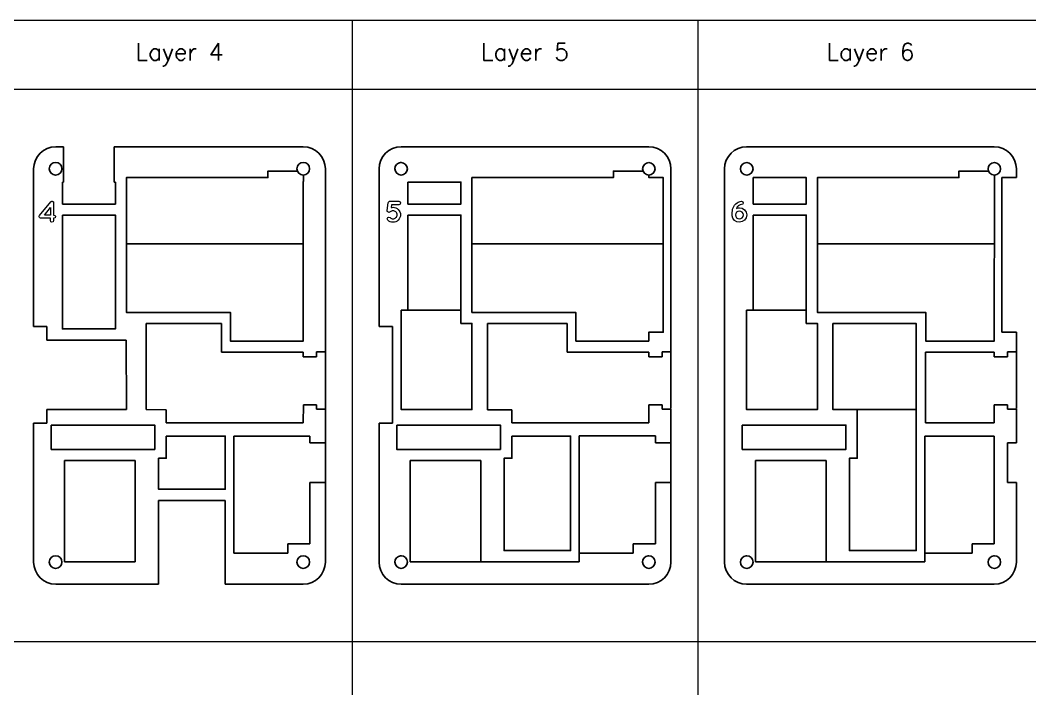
# Model space of a CAD drawing. Header units: millimetres. Extents: x -1309 to 1857, y -1546 to 39.
# Drawn here: x 331.2 to 559.5, y -151.3 to 0 of the extents above; entities that cross this region are included whole.
import ezdxf

# ---------------------------------------------------------------- set-up
doc = ezdxf.new("R2010")
doc.units = ezdxf.units.MM
doc.header["$LTSCALE"] = 0.5
doc.layers.get('0').update_dxf_attribs({"lineweight": 18})
for name, color, linetype in [('Cutting', 102, 'Continuous'), ('Etching', 10, 'Continuous'), ('Material entfernen', 2, 'Continuous')]:
    doc.layers.add(name, color=color, linetype=linetype)
doc.styles.add('Annotative', font='romans.shx')

# ---------------------------------------------------------------- blocks, each defined once
blk = doc.blocks.new('block 12')
at = {"layer": 'Etching', "color": 1, "lineweight": 9, "true_color": 0xff0000}
blk.add_lwpolyline([(47.96, 255.02), (46.61, 255.02), (47.96, 256.69), (47.96, 255.02)], dxfattribs=at)
blk.add_open_spline([(48.77, 255.02), (48.77, 255.02), (48.7, 255.02), (48.7, 255.02), (48.7, 255.02), (48.7, 257.76), (48.7, 257.76), (48.7, 257.76), (48.7, 257.77), (48.7, 257.78), (48.7, 257.79), (48.69, 257.8), (48.69, 257.81), (48.69, 257.83), (48.69, 257.84), (48.69, 257.85), (48.69, 257.86), (48.68, 257.87), (48.68, 257.88), (48.67, 257.9), (48.67, 257.91), (48.67, 257.92), (48.66, 257.93), (48.65, 257.94), (48.65, 257.95), (48.64, 257.97), (48.63, 257.97), (48.63, 257.98), (48.62, 257.99), (48.61, 258), (48.61, 258.01), (48.6, 258.02), (48.59, 258.02), (48.58, 258.04), (48.58, 258.04), (48.57, 258.05), (48.56, 258.05), (48.56, 258.06), (48.55, 258.06), (48.55, 258.06), (48.54, 258.06), (48.53, 258.07), (48.52, 258.08), (48.51, 258.08), (48.5, 258.09), (48.48, 258.1), (48.48, 258.1), (48.46, 258.11), (48.46, 258.11), (48.44, 258.12), (48.42, 258.12), (48.42, 258.12), (48.4, 258.12), (48.4, 258.12), (48.38, 258.13), (48.38, 258.13), (48.36, 258.13), (48.34, 258.13), (48.34, 258.13), (48.34, 258.13), (48.33, 258.13), (48.32, 258.13), (48.32, 258.13), (48.32, 258.13), (48.3, 258.13), (48.28, 258.13), (48.27, 258.13), (48.26, 258.12), (48.25, 258.12), (48.24, 258.12), (48.22, 258.12), (48.21, 258.12), (48.2, 258.11), (48.19, 258.11), (48.18, 258.1), (48.17, 258.09), (48.15, 258.09), (48.15, 258.08), (48.13, 258.08), (48.13, 258.07), (48.11, 258.06), (48.1, 258.06), (48.1, 258.05), (48.09, 258.04), (48.07, 258.04), (48.06, 258.02), (48.06, 258.02), (48.05, 258.01), (48.04, 258), (48.04, 257.99), (48.04, 257.99), (48.04, 257.99), (45.53, 254.88), (45.53, 254.88), (45.4, 254.72), (45.42, 254.49), (45.59, 254.36), (45.66, 254.3), (45.74, 254.28), (45.82, 254.28), (45.82, 254.28), (45.83, 254.28), (45.83, 254.28), (45.83, 254.28), (45.84, 254.28), (45.84, 254.28), (45.84, 254.28), (47.96, 254.28), (47.96, 254.28), (47.96, 254.28), (47.96, 253.76), (47.96, 253.76), (47.96, 253.55), (48.12, 253.39), (48.33, 253.39), (48.54, 253.39), (48.7, 253.55), (48.7, 253.76), (48.7, 253.76), (48.7, 254.28), (48.7, 254.28), (48.7, 254.28), (48.77, 254.28), (48.77, 254.28), (48.98, 254.28), (49.15, 254.44), (49.15, 254.65), (49.15, 254.85), (48.98, 255.02), (48.77, 255.02)], degree=3, knots=[0, 0, 0, 0, 1, 1, 1, 2, 2, 2, 3, 3, 3, 4, 4, 4, 5, 5, 5, 6, 6, 6, 7, 7, 7, 8, 8, 8, 9, 9, 9, 10, 10, 10, 11, 11, 11, 12, 12, 12, 13, 13, 13, 14, 14, 14, 15, 15, 15, 16, 16, 16, 17, 17, 17, 18, 18, 18, 19, 19, 19, 20, 20, 20, 21, 21, 21, 22, 22, 22, 23, 23, 23, 24, 24, 24, 25, 25, 25, 26, 26, 26, 27, 27, 27, 28, 28, 28, 29, 29, 29, 30, 30, 30, 31, 31, 31, 32, 32, 32, 33, 33, 33, 34, 34, 34, 35, 35, 35, 36, 36, 36, 37, 37, 37, 38, 38, 38, 39, 39, 39, 40, 40, 40, 41, 41, 41, 42, 42, 42, 43, 43, 43, 43], dxfattribs=at)
blk = doc.blocks.new('block 13')
at = {"layer": 'Etching', "color": 1, "lineweight": 9, "true_color": 0xff0000}
blk.add_open_spline([(115.33, 256.76), (115.19, 256.76), (115.03, 256.74), (114.88, 256.69), (114.88, 256.69), (114.96, 257.36), (114.96, 257.36), (114.96, 257.36), (116.63, 257.36), (116.63, 257.36), (116.84, 257.36), (117.01, 257.54), (117.01, 257.74), (117.01, 257.96), (116.84, 258.13), (116.63, 258.13), (116.63, 258.13), (114.63, 258.13), (114.63, 258.13), (114.56, 258.13), (114.51, 258.12), (114.45, 258.09), (114.45, 258.08), (114.44, 258.08), (114.43, 258.08), (114.43, 258.07), (114.42, 258.07), (114.41, 258.06), (114.32, 258), (114.26, 257.91), (114.24, 257.79), (114.24, 257.79), (114.03, 256.04), (114.03, 256.04), (114.03, 256), (114.03, 255.96), (114.03, 255.92), (114.03, 255.92), (114.04, 255.92), (114.04, 255.91), (114.04, 255.9), (114.05, 255.88), (114.05, 255.86), (114.05, 255.85), (114.06, 255.84), (114.06, 255.83), (114.07, 255.83), (114.07, 255.82), (114.07, 255.81), (114.09, 255.78), (114.12, 255.75), (114.14, 255.72), (114.29, 255.57), (114.53, 255.57), (114.68, 255.72), (114.86, 255.9), (115.1, 255.98), (115.33, 255.98), (115.57, 255.98), (115.8, 255.9), (115.98, 255.72), (116.16, 255.54), (116.25, 255.31), (116.25, 255.07), (116.25, 254.84), (116.15, 254.6), (115.98, 254.43), (115.8, 254.24), (115.56, 254.15), (115.33, 254.15), (115.09, 254.15), (114.86, 254.24), (114.68, 254.43), (114.53, 254.57), (114.28, 254.57), (114.14, 254.43), (113.99, 254.27), (113.99, 254.03), (114.14, 253.88), (114.46, 253.55), (114.9, 253.39), (115.32, 253.39), (115.32, 253.39), (115.32, 253.39), (115.33, 253.39), (115.76, 253.39), (116.19, 253.55), (116.52, 253.88), (116.84, 254.21), (117.01, 254.64), (117.01, 255.07), (117.01, 255.5), (116.85, 255.94), (116.52, 256.26), (116.19, 256.59), (115.76, 256.76), (115.33, 256.76)], degree=3, knots=[0, 0, 0, 0, 1, 1, 1, 2, 2, 2, 3, 3, 3, 4, 4, 4, 5, 5, 5, 6, 6, 6, 7, 7, 7, 8, 8, 8, 9, 9, 9, 10, 10, 10, 11, 11, 11, 12, 12, 12, 13, 13, 13, 14, 14, 14, 15, 15, 15, 16, 16, 16, 17, 17, 17, 18, 18, 18, 19, 19, 19, 20, 20, 20, 21, 21, 21, 22, 22, 22, 23, 23, 23, 24, 24, 24, 25, 25, 25, 26, 26, 26, 27, 27, 27, 28, 28, 28, 29, 29, 29, 30, 30, 30, 31, 31, 31, 32, 32, 32, 32], dxfattribs=at)
blk = doc.blocks.new('block 9')
at = {"layer": 'Etching', "color": 1, "lineweight": 9, "true_color": 0xff0000}
for points, knots in [([(183.51, 256.67), (183.28, 256.67), (183.06, 256.62), (182.86, 256.53), (182.89, 256.59), (182.91, 256.65), (182.95, 256.71), (183.06, 256.91), (183.21, 257.07), (183.37, 257.18), (183.55, 257.29), (183.75, 257.36), (184.01, 257.37), (184.22, 257.39), (184.38, 257.56), (184.38, 257.76), (184.36, 257.97), (184.19, 258.13), (183.98, 258.12), (183.6, 258.11), (183.25, 257.99), (182.97, 257.81), (182.54, 257.52), (182.26, 257.09), (182.09, 256.65), (181.92, 256.2), (181.86, 255.71), (181.86, 255.26), (181.86, 255.13), (181.86, 255), (181.87, 254.87), (181.88, 254.87), (181.88, 254.87), (181.88, 254.86), (181.96, 254.03), (182.66, 253.39), (183.51, 253.39), (184.42, 253.39), (185.16, 254.12), (185.16, 255.03), (185.16, 255.94), (184.42, 256.67), (183.51, 256.67)], [0, 0, 0, 0, 1, 1, 1, 2, 2, 2, 3, 3, 3, 4, 4, 4, 5, 5, 5, 6, 6, 6, 7, 7, 7, 8, 8, 8, 9, 9, 9, 10, 10, 10, 11, 11, 11, 12, 12, 12, 13, 13, 13, 14, 14, 14, 14]), ([(183.51, 254.14), (183.02, 254.14), (182.62, 254.53), (182.62, 255.03), (182.62, 255.52), (183.02, 255.92), (183.51, 255.92), (184, 255.92), (184.4, 255.52), (184.4, 255.03), (184.4, 254.53), (184, 254.14), (183.51, 254.14)], [0, 0, 0, 0, 1, 1, 1, 2, 2, 2, 3, 3, 3, 4, 4, 4, 4])]:
    blk.add_open_spline(points, degree=3, knots=knots, dxfattribs=at)

msp = doc.modelspace()

# ---------------------------------------------------------------- linework, layer by layer
for p, q in [((0, 0), (718.75, 0)), ((406.25, 0), (406.25, -515.62)), ((484.38, 0), (484.38, -515.62)), ((0, -15.62), (718.75, -15.62)), ((0, -140.62), (718.75, -140.62))]:
    msp.add_line(p, q)
at = {"layer": 'Cutting'}
for p, q in [((535.74, -94.13), (551.44, -94.13)), ((535.74, -122.54), (535.74, -94.13)), ((551.44, -94.13), (551.44, -118.49)), ((357.18, -106.12), (357.18, -99.63)), ((435.31, -106.12), (435.31, -99.63)), ((497.44, -99.63), (497.44, -122.54)), ((513.43, -106.12), (513.43, -99.63)), ((357.18, -122.54), (357.18, -106.12)), ((435.31, -122.54), (435.31, -106.12)), ((513.43, -122.54), (513.43, -106.12)), ((551.44, -118.49), (546.43, -118.49)), ((546.43, -118.49), (546.43, -120.63)), ((546.43, -120.63), (535.74, -120.63)), ((341.19, -122.54), (357.18, -122.54)), ((419.32, -122.54), (457.56, -122.54)), ((497.44, -122.54), (535.74, -122.54))]:
    msp.add_line(p, q, dxfattribs=at)
for points in [[(393.83, -34.13), (387.18, -34.13), (387.18, -35.63), (355.18, -35.63), (355.18, -66.12), (378.68, -66.12), (378.68, -66.63), (378.68, -72.63), (395.18, -72.63), (395.18, -36.5), (395.19, -36.5), (395.19, -35.06)], [(471.98, -34.13), (465.32, -34.13), (465.32, -35.63), (433.31, -35.63), (433.31, -66.12), (456.81, -66.12), (456.81, -66.63), (456.82, -66.63), (456.82, -72.63), (473.31, -72.63), (473.31, -70.62), (476.56, -70.62), (476.56, -35.63), (473.32, -35.63), (473.32, -35.07)], [(550.13, -34.13), (543.44, -34.13), (543.44, -35.63), (511.43, -35.63), (511.43, -66.12), (535.94, -66.12), (535.94, -72.63), (551.44, -72.63), (551.45, -35.07)], [(496.94, -35.63), (508.93, -35.63), (508.93, -41.61), (496.94, -41.61), (496.94, -35.63)], [(418.82, -36.63), (430.81, -36.63), (430.81, -41.61), (418.82, -41.61), (418.82, -36.63)], [(340.69, -44.1), (352.68, -44.1), (352.68, -69.88), (340.69, -69.88), (340.69, -44.1)], [(418.82, -44.11), (430.81, -44.11), (430.81, -68.62), (433.31, -68.62), (433.31, -68.62), (433.31, -88.13), (417.32, -88.13), (417.32, -65.63), (418.82, -65.63), (418.82, -44.11)], [(496.94, -44.11), (508.93, -44.11), (508.93, -68.62), (511.43, -68.62), (511.44, -68.62), (511.44, -88.13), (495.44, -88.13), (495.44, -65.63), (496.94, -65.63), (496.94, -44.11)], [(514.94, -68.61), (533.78, -68.67), (533.78, -120.04), (518.68, -120.04), (518.68, -99.12), (520.46, -99.12), (520.46, -88.12), (514.94, -88.12), (514.94, -68.61)], [(400.18, -88.05), (400.18, -75.05)], [(478.31, -87.87), (478.31, -74.87)], [(556.44, -87.87), (556.44, -74.87)], [(338.19, -91.62), (361.59, -91.62), (361.59, -97.12), (357.19, -97.12), (357.19, -97.14), (341.19, -97.14), (338.19, -97.14), (338.19, -91.62)], [(416.31, -91.62), (439.77, -91.62), (439.77, -97.12), (435.32, -97.12), (435.32, -97.12), (419.32, -97.12), (416.31, -97.12), (416.31, -91.62)], [(494.45, -91.62), (517.89, -91.62), (517.89, -97.12), (494.45, -97.13), (494.45, -91.62)], [(364.19, -94.11), (377.53, -94.13), (377.53, -106.14), (362.44, -106.14), (362.44, -99.12), (364.18, -99.12), (364.19, -94.11)], [(400.18, -95.62), (400.18, -104.63)], [(442.34, -94.11), (455.63, -94.11), (455.63, -120.04), (440.59, -120.04), (440.59, -119.95), (440.57, -119.95), (440.57, -99.12), (442.34, -99.12), (442.34, -94.11)], [(478.31, -95.62), (478.31, -104.63)]]:
    msp.add_lwpolyline(points, dxfattribs=at)
for points in [[(339.19, -28.63), (336.44, -28.63), (334.19, -30.88), (334.19, -33.63)], [(340.95, -28.63), (340.95, -28.63), (339.19, -28.63), (339.19, -28.63)], [(340.95, -36.63), (340.95, -36.63), (340.95, -28.63), (340.95, -28.63)], [(395.18, -28.63), (395.18, -28.63), (352.42, -28.63), (352.42, -28.63)], [(352.42, -28.63), (352.42, -28.63), (352.42, -36.63), (352.42, -36.63)], [(400.18, -33.63), (400.18, -30.88), (397.93, -28.63), (395.18, -28.63)], [(417.32, -28.63), (414.57, -28.63), (412.32, -30.88), (412.32, -33.63)], [(473.31, -28.63), (473.31, -28.63), (417.32, -28.63), (417.32, -28.63)], [(478.31, -33.63), (478.31, -30.88), (476.06, -28.63), (473.31, -28.63)], [(495.44, -28.63), (492.69, -28.63), (490.44, -30.88), (490.44, -33.63)], [(546.92, -28.63), (546.92, -28.63), (495.44, -28.63), (495.44, -28.63)], [(551.44, -28.63), (551.44, -28.63), (546.92, -28.63), (546.92, -28.63)], [(556.44, -33.63), (556.44, -30.88), (554.19, -28.63), (551.44, -28.63)], [(334.19, -33.63), (334.19, -33.63), (334.19, -69.34), (334.19, -69.34)], [(400.18, -75.05), (400.18, -75.05), (400.18, -33.63), (400.18, -33.63)], [(412.32, -33.63), (412.32, -33.63), (412.32, -69.34), (412.32, -69.34)], [(478.31, -75.05), (478.31, -75.05), (478.31, -33.63), (478.31, -33.63)], [(490.44, -33.63), (490.44, -33.63), (490.44, -122.63), (490.44, -122.63)], [(556.44, -34.13), (556.44, -34.13), (556.44, -33.63), (556.44, -33.63)], [(556.44, -35.63), (556.44, -35.63), (556.44, -34.13), (556.44, -34.13)], [(553.16, -70.62), (553.16, -70.62), (553.16, -35.63), (553.16, -35.63)], [(553.16, -35.63), (553.16, -35.63), (556.44, -35.63), (556.44, -35.63)], [(340.69, -41.61), (340.69, -41.61), (340.69, -36.63), (340.69, -36.63)], [(340.69, -36.63), (340.69, -36.63), (340.95, -36.63), (340.95, -36.63)], [(352.42, -36.63), (352.42, -36.63), (352.68, -36.63), (352.68, -36.63)], [(352.68, -36.63), (352.68, -36.63), (352.68, -41.61), (352.68, -41.61)], [(352.68, -41.61), (352.68, -41.61), (340.69, -41.61), (340.69, -41.61)], [(334.19, -69.34), (334.19, -69.34), (337.19, -69.34), (337.19, -69.34)], [(337.19, -69.34), (337.19, -69.34), (337.19, -72.38), (337.19, -72.38)], [(359.68, -88.12), (359.68, -88.12), (359.68, -68.61), (359.68, -68.61)], [(359.68, -68.61), (359.68, -68.61), (376.71, -68.61), (376.71, -68.61)], [(376.71, -68.61), (376.71, -68.61), (376.71, -68.67), (376.71, -68.67)], [(376.71, -68.67), (376.71, -68.67), (376.71, -75.13), (376.71, -75.13)], [(412.32, -69.34), (412.32, -69.34), (415.32, -69.34), (415.32, -69.34)], [(415.32, -69.34), (415.32, -69.34), (415.32, -91.17), (415.32, -91.17)], [(436.81, -88.17), (436.81, -88.17), (436.81, -68.61), (436.81, -68.61)], [(436.81, -68.61), (436.81, -68.61), (454.88, -68.61), (454.88, -68.61)], [(454.88, -68.61), (454.88, -68.61), (454.88, -68.74), (454.88, -68.74)], [(454.88, -68.74), (454.88, -68.74), (454.88, -75.13), (454.88, -75.13)], [(556.44, -70.62), (556.44, -70.62), (553.16, -70.62), (553.16, -70.62)], [(556.44, -71.62), (556.44, -71.62), (556.44, -70.62), (556.44, -70.62)], [(337.19, -72.38), (337.19, -72.38), (355.09, -72.38), (355.09, -72.38)], [(355.09, -72.38), (355.09, -72.38), (355.19, -88.13), (355.19, -88.13)], [(556.44, -75.05), (556.44, -75.05), (556.44, -71.62), (556.44, -71.62)], [(376.71, -75.13), (376.71, -75.13), (395.18, -75.13), (395.18, -75.13)], [(395.18, -75.13), (395.18, -75.13), (395.18, -76.15), (395.18, -76.15)], [(398.18, -76.15), (398.18, -76.15), (398.18, -75.05), (398.18, -75.05)], [(398.18, -75.05), (398.18, -75.05), (400.18, -75.05), (400.18, -75.05)], [(454.88, -75.13), (454.88, -75.13), (473.31, -75.13), (473.31, -75.13)], [(473.31, -75.13), (473.31, -75.13), (473.31, -76.15), (473.31, -76.15)], [(476.32, -76.15), (476.32, -76.15), (476.32, -75.05), (476.32, -75.05)], [(476.32, -75.05), (476.32, -75.05), (478.31, -75.05), (478.31, -75.05)], [(535.91, -91.13), (535.91, -91.13), (535.91, -75.13), (535.91, -75.13)], [(535.91, -75.13), (535.91, -75.13), (551.44, -75.13), (551.44, -75.13)], [(551.44, -75.13), (551.44, -75.13), (551.44, -76.15), (551.44, -76.15)], [(554.44, -76.15), (554.44, -76.15), (554.44, -75.05), (554.44, -75.05)], [(554.44, -75.05), (554.44, -75.05), (556.44, -75.05), (556.44, -75.05)], [(395.18, -76.15), (395.18, -76.15), (398.18, -76.15), (398.18, -76.15)], [(473.31, -76.15), (473.31, -76.15), (476.32, -76.15), (476.32, -76.15)], [(551.44, -76.15), (551.44, -76.15), (554.44, -76.15), (554.44, -76.15)], [(355.19, -88.13), (355.19, -88.13), (337.19, -88.13), (337.19, -88.13)], [(337.19, -88.13), (337.19, -88.13), (337.2, -91.17), (337.2, -91.17)], [(364.2, -88.2), (364.2, -88.2), (359.68, -88.12), (359.68, -88.12)], [(364.19, -91.13), (364.19, -91.13), (364.2, -88.2), (364.2, -88.2)], [(395.19, -87.05), (395.19, -87.05), (395.18, -91.13), (395.18, -91.13)], [(398.19, -87.05), (398.19, -87.05), (395.19, -87.05), (395.19, -87.05)], [(398.18, -88.05), (398.18, -88.05), (398.19, -87.05), (398.19, -87.05)], [(400.18, -88.05), (400.18, -88.05), (398.18, -88.05), (398.18, -88.05)], [(400.18, -95.62), (400.18, -95.62), (400.18, -88.05), (400.18, -88.05)], [(442.34, -88.17), (442.34, -88.17), (436.81, -88.17), (436.81, -88.17)], [(442.34, -91.13), (442.34, -91.13), (442.34, -88.17), (442.34, -88.17)], [(476.32, -87.06), (476.32, -87.06), (473.31, -87.06), (473.31, -87.06)], [(473.31, -87.06), (473.31, -87.06), (473.31, -91.13), (473.31, -91.13)], [(476.32, -88.05), (476.32, -88.05), (476.32, -87.06), (476.32, -87.06)], [(478.31, -88.05), (478.31, -88.05), (476.32, -88.05), (476.32, -88.05)], [(478.31, -95.62), (478.31, -95.62), (478.31, -88.05), (478.31, -88.05)], [(554.44, -87.06), (554.44, -87.06), (551.44, -87.06), (551.44, -87.06)], [(551.44, -87.06), (551.44, -87.06), (551.44, -91.13), (551.44, -91.13)], [(554.44, -88.05), (554.44, -88.05), (554.44, -87.06), (554.44, -87.06)], [(556.44, -88.05), (556.44, -88.05), (554.44, -88.05), (554.44, -88.05)], [(556.44, -95.62), (556.44, -95.62), (556.44, -88.05), (556.44, -88.05)], [(334.2, -91.17), (334.2, -91.17), (334.19, -122.63), (334.19, -122.63)], [(337.2, -91.17), (337.2, -91.17), (334.2, -91.17), (334.2, -91.17)], [(395.18, -91.13), (395.18, -91.13), (364.19, -91.13), (364.19, -91.13)], [(415.32, -91.17), (415.32, -91.17), (412.32, -91.17), (412.32, -91.17)], [(412.32, -91.17), (412.32, -91.17), (412.32, -122.63), (412.32, -122.63)], [(473.31, -91.13), (473.31, -91.13), (442.34, -91.13), (442.34, -91.13)], [(551.44, -91.13), (551.44, -91.13), (535.91, -91.13), (535.91, -91.13)], [(379.44, -120.63), (379.44, -120.63), (379.44, -94.13), (379.44, -94.13)], [(379.44, -94.13), (379.44, -94.13), (396.68, -94.13), (396.68, -94.13)], [(396.68, -94.13), (396.68, -94.13), (396.68, -95.62), (396.68, -95.62)], [(396.68, -95.62), (396.68, -95.62), (400.18, -95.62), (400.18, -95.62)], [(457.56, -122.54), (457.56, -115.45), (457.56, -94.07), (457.56, -94.07)], [(457.56, -94.07), (457.56, -94.07), (474.81, -94.07), (474.81, -94.07)], [(474.81, -94.07), (474.81, -94.07), (474.81, -95.62), (474.81, -95.62)], [(474.81, -95.62), (474.81, -95.62), (478.31, -95.62), (478.31, -95.62)], [(554.44, -104.63), (554.44, -104.63), (554.44, -95.62), (554.44, -95.62)], [(554.44, -95.62), (554.44, -95.62), (556.44, -95.62), (556.44, -95.62)], [(341.19, -122.54), (341.19, -118.62), (341.19, -99.65), (341.19, -99.65)], [(341.19, -99.65), (341.19, -99.65), (357.19, -99.65), (357.19, -99.65)], [(419.32, -122.54), (419.32, -119.63), (419.32, -99.63), (419.32, -99.63)], [(419.32, -99.63), (419.32, -99.63), (435.32, -99.63), (435.32, -99.63)], [(497.44, -99.63), (497.44, -99.63), (513.44, -99.63), (513.44, -99.63)], [(400.18, -104.63), (400.18, -104.63), (396.68, -104.63), (396.68, -104.63)], [(396.68, -104.63), (396.68, -104.63), (396.68, -118.49), (396.68, -118.49)], [(400.18, -122.63), (400.18, -122.63), (400.18, -104.63), (400.18, -104.63)], [(478.31, -104.63), (478.31, -104.63), (474.81, -104.63), (474.81, -104.63)], [(474.81, -104.63), (474.81, -104.63), (474.81, -118.49), (474.81, -118.49)], [(478.31, -122.63), (478.31, -122.63), (478.31, -104.63), (478.31, -104.63)], [(556.44, -104.63), (556.44, -104.63), (554.44, -104.63), (554.44, -104.63)], [(556.44, -122.63), (556.44, -122.63), (556.44, -104.63), (556.44, -104.63)], [(362.44, -127.63), (362.44, -127.63), (362.44, -108.67), (362.44, -108.67)], [(362.44, -108.67), (362.44, -108.67), (377.48, -108.67), (377.48, -108.67)], [(377.48, -108.67), (377.48, -108.67), (377.48, -127.62), (377.48, -127.62)], [(396.68, -118.49), (396.68, -118.49), (391.68, -118.49), (391.68, -118.49)], [(391.68, -118.49), (391.68, -118.49), (391.68, -120.63), (391.68, -120.63)], [(474.81, -118.49), (474.81, -118.49), (469.81, -118.49), (469.81, -118.49)], [(469.81, -118.49), (469.81, -118.49), (469.81, -120.63), (469.81, -120.63)], [(391.68, -120.63), (391.68, -120.63), (379.44, -120.63), (379.44, -120.63)], [(419.31, -120.63), (419.31, -120.63), (419.32, -120.63), (419.32, -120.63)], [(469.81, -120.63), (469.81, -120.63), (457.56, -120.63), (457.56, -120.63)], [(334.19, -122.63), (334.19, -125.38), (336.44, -127.62), (339.19, -127.63)], [(395.18, -127.62), (397.93, -127.62), (400.18, -125.38), (400.18, -122.63)], [(412.32, -122.63), (412.32, -125.38), (414.57, -127.62), (417.31, -127.63)], [(473.31, -127.62), (476.06, -127.62), (478.31, -125.38), (478.31, -122.63)], [(490.44, -122.63), (490.44, -125.38), (492.69, -127.62), (495.44, -127.63)], [(551.44, -127.62), (554.19, -127.62), (556.44, -125.38), (556.44, -122.63)], [(339.19, -127.63), (339.19, -127.63), (362.44, -127.63), (362.44, -127.63)], [(377.48, -127.62), (377.48, -127.62), (395.18, -127.62), (395.18, -127.62)], [(417.31, -127.63), (417.31, -127.63), (473.31, -127.62), (473.31, -127.62)], [(495.44, -127.63), (495.44, -127.63), (551.44, -127.62), (551.44, -127.62)]]:
    msp.add_open_spline(points, degree=3, dxfattribs=at)
for points, knots in [([(339.17, -32.2), (339.95, -32.2), (340.59, -32.84), (340.59, -33.63), (340.59, -34.41), (339.95, -35.05), (339.17, -35.05), (338.38, -35.05), (337.74, -34.41), (337.74, -33.63), (337.74, -32.84), (338.38, -32.2), (339.17, -32.2)], [0, 0, 0, 0, 1, 1, 1, 2, 2, 2, 3, 3, 3, 4, 4, 4, 4]), ([(395.17, -32.2), (395.95, -32.2), (396.59, -32.84), (396.59, -33.63), (396.59, -34.41), (395.95, -35.05), (395.17, -35.05), (394.38, -35.05), (393.74, -34.41), (393.74, -33.63), (393.74, -32.84), (394.38, -32.2), (395.17, -32.2)], [0, 0, 0, 0, 1, 1, 1, 2, 2, 2, 3, 3, 3, 4, 4, 4, 4]), ([(417.18, -32.21), (417.22, -32.2), (417.27, -32.21), (417.32, -32.21), (418.1, -32.21), (418.74, -32.85), (418.74, -33.64), (418.74, -34.42), (418.1, -35.06), (417.32, -35.06), (416.53, -35.06), (415.89, -34.42), (415.89, -33.64), (415.89, -32.9), (416.46, -32.28), (417.18, -32.21)], [0, 0, 0, 0, 1, 1, 1, 2, 2, 2, 3, 3, 3, 4, 4, 4, 5, 5, 5, 5]), ([(473.32, -32.21), (474.1, -32.21), (474.74, -32.85), (474.74, -33.64), (474.74, -34.42), (474.1, -35.06), (473.32, -35.06), (472.53, -35.06), (471.89, -34.42), (471.89, -33.64), (471.89, -32.85), (472.53, -32.21), (473.32, -32.21)], [0, 0, 0, 0, 1, 1, 1, 2, 2, 2, 3, 3, 3, 4, 4, 4, 4]), ([(495.46, -32.21), (496.25, -32.21), (496.88, -32.85), (496.88, -33.64), (496.88, -34.42), (496.25, -35.06), (495.46, -35.06), (494.67, -35.06), (494.03, -34.42), (494.03, -33.64), (494.03, -32.85), (494.67, -32.21), (495.46, -32.21)], [0, 0, 0, 0, 1, 1, 1, 2, 2, 2, 3, 3, 3, 4, 4, 4, 4]), ([(551.46, -32.21), (552.25, -32.21), (552.88, -32.85), (552.88, -33.64), (552.88, -34.42), (552.25, -35.06), (551.46, -35.06), (550.67, -35.06), (550.03, -34.42), (550.03, -33.64), (550.03, -32.85), (550.67, -32.21), (551.46, -32.21)], [0, 0, 0, 0, 1, 1, 1, 2, 2, 2, 3, 3, 3, 4, 4, 4, 4]), ([(339.17, -121.2), (339.95, -121.2), (340.59, -121.83), (340.59, -122.62), (340.59, -123.41), (339.95, -124.05), (339.17, -124.05), (338.38, -124.05), (337.74, -123.41), (337.74, -122.62), (337.74, -121.83), (338.38, -121.2), (339.17, -121.2)], [0, 0, 0, 0, 1, 1, 1, 2, 2, 2, 3, 3, 3, 4, 4, 4, 4]), ([(395.16, -121.2), (395.94, -121.2), (396.59, -121.83), (396.59, -122.62), (396.59, -123.41), (395.94, -124.05), (395.16, -124.05), (394.37, -124.05), (393.74, -123.41), (393.74, -122.62), (393.74, -121.83), (394.37, -121.2), (395.16, -121.2)], [0, 0, 0, 0, 1, 1, 1, 2, 2, 2, 3, 3, 3, 4, 4, 4, 4]), ([(417.18, -121.21), (417.22, -121.2), (417.27, -121.21), (417.32, -121.21), (418.1, -121.21), (418.74, -121.84), (418.74, -122.63), (418.74, -123.42), (418.1, -124.06), (417.32, -124.06), (416.53, -124.06), (415.89, -123.42), (415.89, -122.63), (415.89, -121.89), (416.46, -121.28), (417.18, -121.21)], [0, 0, 0, 0, 1, 1, 1, 2, 2, 2, 3, 3, 3, 4, 4, 4, 5, 5, 5, 5]), ([(473.17, -121.21), (473.22, -121.2), (473.26, -121.21), (473.31, -121.21), (474.1, -121.21), (474.74, -121.84), (474.74, -122.63), (474.74, -123.42), (474.1, -124.06), (473.31, -124.06), (472.52, -124.06), (471.89, -123.42), (471.89, -122.63), (471.89, -121.89), (472.45, -121.28), (473.17, -121.21)], [0, 0, 0, 0, 1, 1, 1, 2, 2, 2, 3, 3, 3, 4, 4, 4, 5, 5, 5, 5]), ([(495.32, -121.21), (495.37, -121.2), (495.41, -121.21), (495.46, -121.21), (496.25, -121.21), (496.88, -121.84), (496.88, -122.63), (496.88, -123.42), (496.25, -124.06), (495.46, -124.06), (494.67, -124.06), (494.03, -123.42), (494.03, -122.63), (494.03, -121.89), (494.6, -121.28), (495.32, -121.21)], [0, 0, 0, 0, 1, 1, 1, 2, 2, 2, 3, 3, 3, 4, 4, 4, 5, 5, 5, 5]), ([(551.31, -121.21), (551.36, -121.2), (551.4, -121.21), (551.45, -121.21), (552.24, -121.21), (552.88, -121.84), (552.88, -122.63), (552.88, -123.42), (552.24, -124.06), (551.45, -124.06), (550.66, -124.06), (550.03, -123.42), (550.03, -122.63), (550.03, -121.89), (550.59, -121.28), (551.31, -121.21)], [0, 0, 0, 0, 1, 1, 1, 2, 2, 2, 3, 3, 3, 4, 4, 4, 5, 5, 5, 5])]:
    msp.add_open_spline(points, degree=3, knots=knots, dxfattribs=at)
at = {"layer": 'Material entfernen'}
for points in [[(395.18, -50.6), (355.17, -50.6)], [(476.55, -50.59), (433.42, -50.59)], [(551.44, -50.6), (511.43, -50.6)], [(430.81, -65.63), (418.82, -65.63)], [(508.93, -65.63), (496.94, -65.63)], [(533.78, -88.12), (520.46, -88.12)]]:
    msp.add_lwpolyline(points, dxfattribs=at)

# ---------------------------------------------------------------- block references
at = {"layer": 'Etching'}
for name, p in [('block 12', (290.02, -299.11)), ('block 13', (300.15, -299.11)), ('block 9', (310.29, -299.11))]:
    msp.add_blockref(name, p, dxfattribs=at)

# ---------------------------------------------------------------- texts
at = {"char_height": 3.906, "attachment_point": 5, "style": 'Annotative'}
for s, insert in [('Layer 4', (367.19, -7.81)), ('Layer 5', (445.31, -7.81)), ('Layer 6', (523.44, -7.81))]:
    msp.add_mtext_dynamic_manual_height_columns(s, width=5000, gutter_width=1250, heights=[0], dxfattribs=dict(at, insert=insert))

doc.saveas('drawing.dxf')
